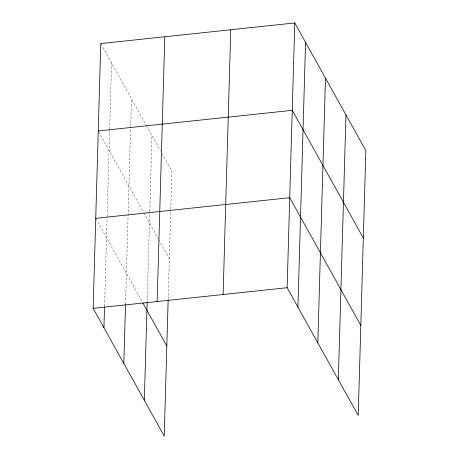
<?xml version="1.0" encoding="UTF-8"?>
<svg xmlns="http://www.w3.org/2000/svg" width="459" height="459" viewBox="0 0 459 459"><rect width="100%" height="100%" fill="white"/><g stroke="black" fill="none" stroke-linecap="round" stroke-linejoin="round"><path stroke-width="0.34" stroke-dasharray="2.29 1.72" d="M104.549 306.291L107.131 216.941M107.148 216.223L109.649 129.564M109.672 128.853L111.571 62.963M125.537 304.174L130.643 127.355M130.666 126.644L131.469 98.714M147.173 301.689L149.754 212.173M149.777 211.456L151.969 135.543M168.166 299.48L170.748 209.964M170.771 209.247L171.867 171.287L162.262 154.035M100.779 43.576L146.06 124.928M146.41 125.554L160.547 150.954M98.605 131.572L143.541 212.299M143.885 212.924L158.366 238.938M158.711 239.552L169.342 258.658M95.736 218.318L142.41 302.171"/><path stroke-width="0.69" d="M168.143 300.197L164.224 436.05L93.137 308.333L100.779 43.576L294.776 22.95L365.863 150.667L358.221 415.424L287.133 287.713L294.776 22.95M103.929 327.726L104.526 307.008M123.827 363.471L125.519 304.891M144.327 400.305L147.15 302.406M157.156 301.529L164.798 36.766M223.114 294.517L230.757 29.755M297.925 307.1L305.568 42.343M317.823 342.85L325.465 78.087M338.323 379.679L345.966 114.916M98.26 130.947L292.257 110.321L363.339 238.037M95.736 218.318L289.732 197.691L360.82 325.408M93.137 308.333L287.133 287.713M142.755 302.791L166.824 346.034"/></g></svg>
